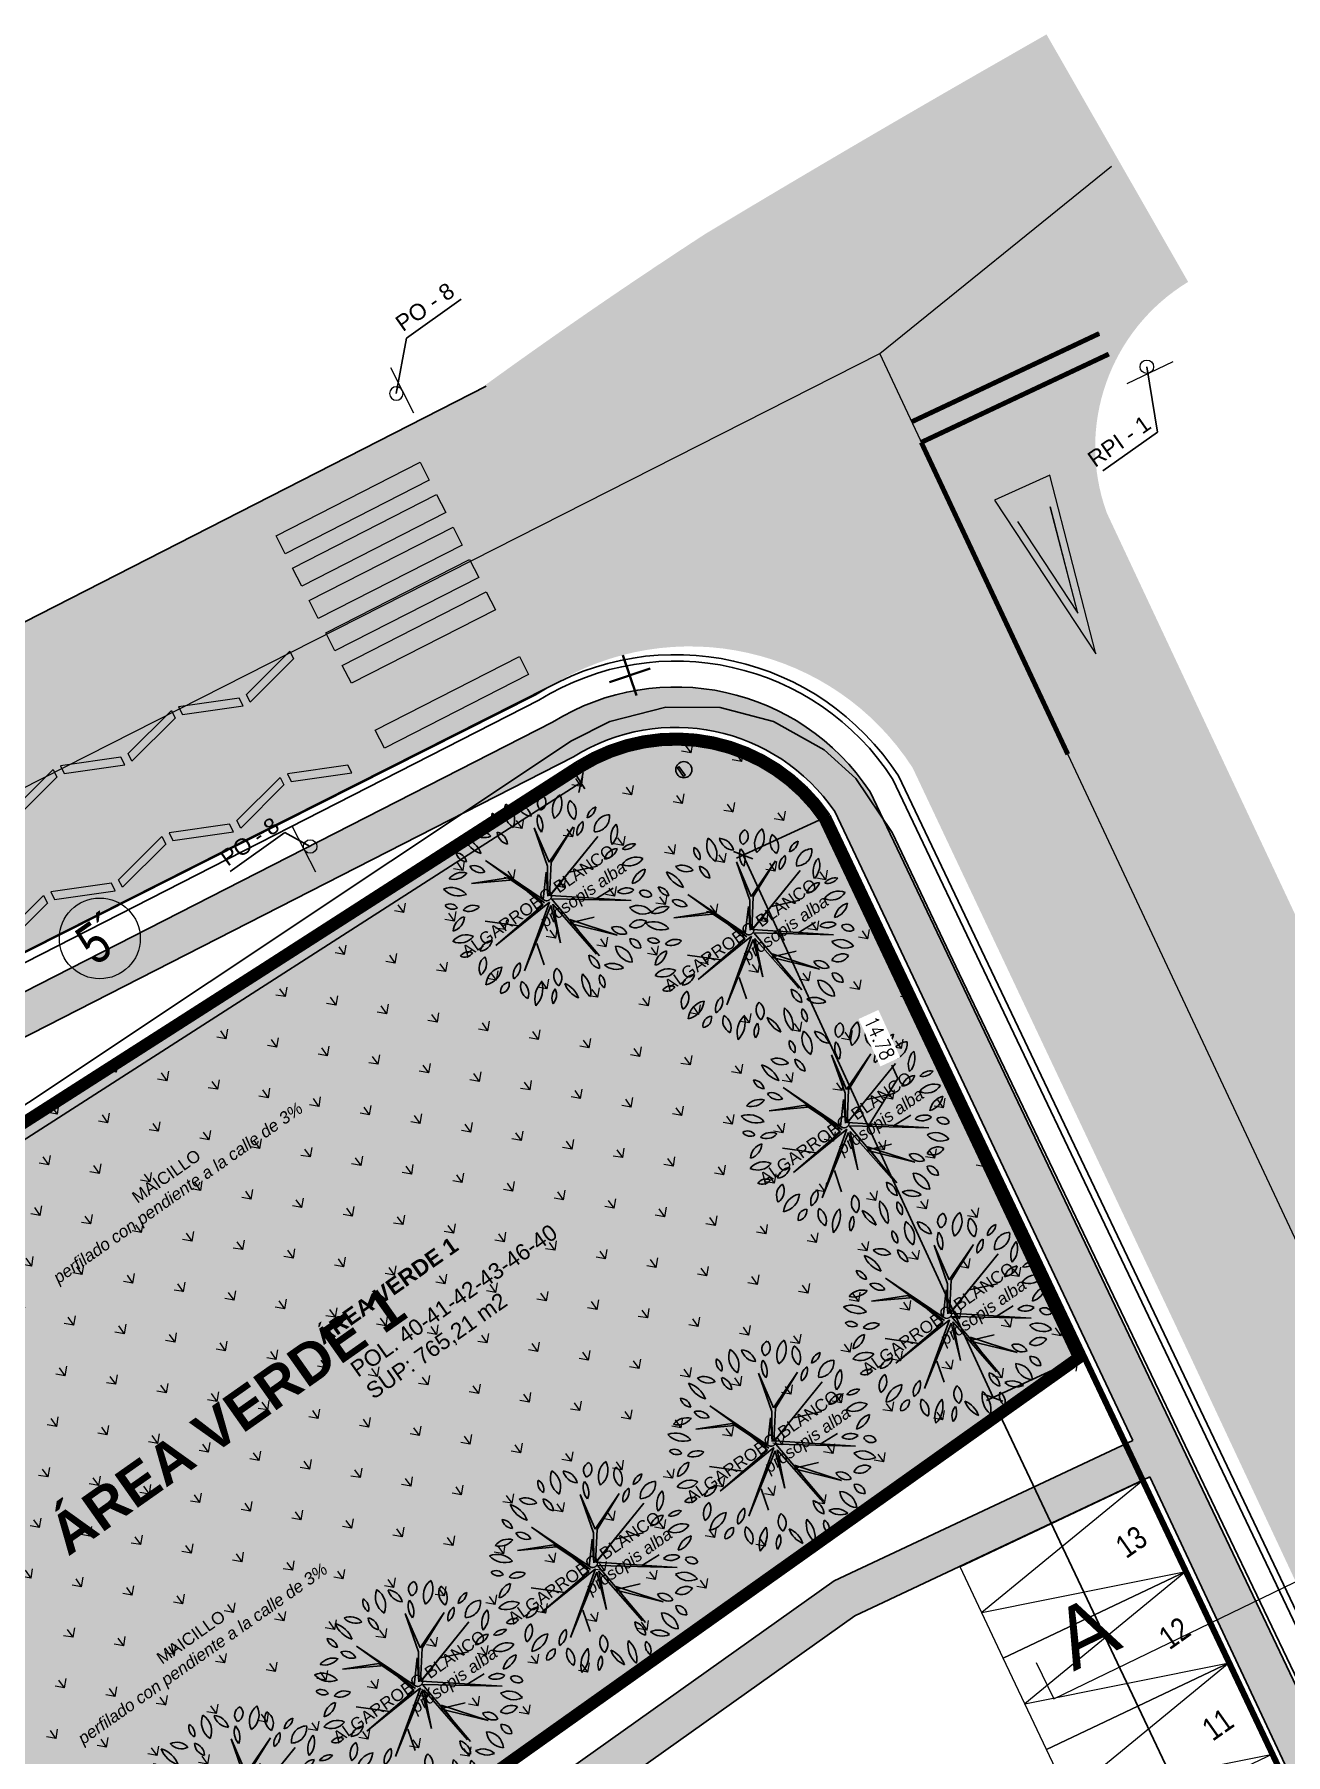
# Model space of a CAD drawing. Header units: metres. Extents: x 12 to 777, y -493 to 333.
# Drawn here: x 569.88 to 600.84, y -230.12 to -187.55 of the extents above; entities that cross this region are included whole.
import ezdxf
from ezdxf.enums import TextEntityAlignment as Align

# ---------------------------------------------------------------- set-up
doc = ezdxf.new("R2010")
doc.units = ezdxf.units.M
doc.header["$LTSCALE"] = 5
doc.header["$MEASUREMENT"] = 0
for name, pattern in [('DASHED2', [0.375, 0.25, -0.125]), ('HIDDEN', [0.375, 0.25, -0.125]), ('PHANTOM2', [1.25, 0.625, -0.125, 0.125, -0.125, 0.125, -0.125])]:
    doc.linetypes.add(name, pattern=pattern)
doc.layers.get('0').update_dxf_attribs({"color": 30})
for name, color, linetype, lineweight in [('A-ANNO-DIMS', 3, 'Continuous', 18), ('A-ANNO-TEXT', 3, 'Continuous', 18), ('A-ELEV-MBE1', 7, 'Continuous', 35), ('A-ELEV-OVHD', 3, 'HIDDEN', 18), ('G-ANNO-RDME', 3, 'Continuous', 18), ('G-ANNO-SYMB', 3, 'Continuous', 18), ('G-PLAN-OTLN', 7, 'Continuous', 35), ('U-ANNO-PATT', 8, 'Continuous', 18), ('U-ANNO-SYMB', 3, 'Continuous', 18), ('U-CURB', 4, 'Continuous', 25), ('U-PARK-MNR', 255, 'Continuous', 13), ('U-PROP-NEW', 1, 'PHANTOM2', 50)]:
    doc.layers.add(name, color=color, linetype=linetype, lineweight=lineweight)
for name, color, linetype in [('U-BLDG', 7, 'Continuous'), ('U-OTHR', 8, 'Continuous'), ('U-PROP', 1, 'Continuous'), ('U-SDWK', 4, 'Continuous'), ('U-STRT', 4, 'Continuous'), ('U-VEGE', 70, 'Continuous')]:
    doc.layers.add(name, color=color, linetype=linetype)
doc.styles.add('E-ARIAL', font='arial.ttf')
doc.styles.add('E-ROMANS', font='romans.shx', dxfattribs={"width": 0.8})
doc.styles.get("Standard").update_dxf_attribs({"font": 'arial.ttf'})
doc.dimstyles.new('E-0200_TICK_18', dxfattribs={"dimscale": 0.001, "dimtxt": 360, "dimasz": 360, "dimexe": 180, "dimexo": 120, "dimgap": 180, "dimtad": 0, "dimzin": 0, "dimdsep": 46, "dimtxsty": 'E-ROMANS', "dimblk": 'OBLIQUE', "dimcen": 180, "dimclrd": 256, "dimclre": 256, "dimclrt": 256, "dimadec": 0, "dimazin": 0, "dimtfac": 1, "dimtmove": 1, "dimatfit": 3, "dimldrblk": 'OPEN90', "dimfxl": 1, "dimtfill": 1, "dimtolj": 1, "dimtzin": 0, "dimarcsym": 0})
doc.dimstyles.new('E-0200_TICK_24', dxfattribs={"dimscale": 0.001, "dimtxt": 480, "dimasz": 480, "dimexe": 240, "dimexo": 120, "dimgap": 240, "dimtad": 0, "dimzin": 0, "dimdsep": 46, "dimtxsty": 'E-ROMANS', "dimblk": 'OBLIQUE', "dimcen": 240, "dimclrd": 256, "dimclre": 256, "dimclrt": 256, "dimadec": 0, "dimazin": 0, "dimtfac": 1, "dimtmove": 1, "dimatfit": 3, "dimldrblk": 'OPEN90', "dimfxl": 1, "dimtfill": 1, "dimtolj": 1, "dimtzin": 0, "dimlwd": -1, "dimarcsym": 0})
doc.dimstyles.get("Standard").update_dxf_attribs({"dimtxt": 0.18, "dimasz": 0.18, "dimexe": 0.18, "dimexo": 0.0625, "dimgap": 0.09, "dimtad": 0, "dimtih": 1, "dimtoh": 1, "dimdec": 4, "dimzin": 0, "dimdsep": 46, "dimtxsty": 'Standard', "dimcen": 0.09, "dimclrd": 210, "dimclre": 210, "dimclrt": 210, "dimadec": 0, "dimazin": 0, "dimtfac": 1, "dimtdec": 4, "dimtofl": 0, "dimtmove": 0, "dimatfit": 3, "dimfxl": 1, "dimtolj": 1, "dimtzin": 0, "dimarcsym": 0})
pattern_1 = [(35.412781, (201.82205, 533.24843), (-0.02729924, 0.175375895), [0, -0.15875])]
pattern_2 = [(72.9251, (560.57546, -239.98136), (-0.2967209, 0.3895357), [0, -0.38608, 0, -0.4318, 0, -0.41275]), (42.9251, (560.57546, -239.98136), (-0.0491944, 0.844683), [0, -0.20828, 0, -0.34798, 0, -0.13335]), (2.9251, (560.32087, -240.16245), (0.643726, 0.4596605), [0, -0.127, 0, -0.4572, 0, -0.5969]), (352.9251, (560.3209, -240.16245), (0.492984, 0.624246), [0, -0.0635, 0, -0.29972, 0, -0.3429])]

# ---------------------------------------------------------------- blocks, each defined once
blk = doc.blocks.new('arbolito')
at = {"linetype": 'ByBlock'}
for p, q in [((-436.249, -26.412), (-435.853, -26.871)), ((-435.889, -26.898), (-436.249, -26.412)), ((-435.926, -26.331), (-435.853, -27.236)), ((-435.826, -27.173), (-435.908, -26.367)), ((-435.908, -26.367), (-435.889, -26.898)), ((-436.632, -26.654), (-435.862, -27.279)), ((-435.853, -27.236), (-436.632, -26.654)), ((-435.391, -26.895), (-435.313, -26.633)), ((-435.853, -26.871), (-436.146, -26.753)), ((-435.63, -26.735), (-435.826, -27.173)), ((-435.808, -27.218), (-435.075, -26.711)), ((-435.075, -26.711), (-435.799, -27.173)), ((-435.799, -27.173), (-435.63, -26.735)), ((-436.294, -26.922), (-436.541, -26.907)), ((-436.756, -27.529), (-435.853, -27.279)), ((-435.862, -27.279), (-436.756, -27.529)), ((-436.2, -27.381), (-436.541, -27.236)), ((-435.853, -27.279), (-436.104, -27.599)), ((-436.043, -27.589), (-435.835, -27.288)), ((-435.986, -27.538), (-435.763, -27.288)), ((-435.835, -27.288), (-435.986, -27.538)), ((-434.969, -27.164), (-435.808, -27.218)), ((-435.763, -27.288), (-435.467, -28.084)), ((-435.754, -27.245), (-435.566, -27.752)), ((-435.467, -28.084), (-435.754, -27.245)), ((-435.726, -27.236), (-434.969, -27.164)), ((-435.612, -27.692), (-435.726, -27.236)), ((-435.337, -27.197), (-435.035, -27.484)), ((-436.104, -27.599), (-436.578, -27.798)), ((-436.578, -27.798), (-436.086, -27.617)), ((-436.182, -28.066), (-436.043, -27.589)), ((-436.086, -27.617), (-436.182, -28.066)), ((-435.165, -27.952), (-435.612, -27.692)), ((-435.566, -27.752), (-435.165, -27.952))]:
    blk.add_line(p, q, dxfattribs=at)
for centre, radius, start, end in [((-435.672, -26.087), 0.135, 125.4093, 202.7101), ((-435.875, -26.029), 0.135, 305.4093, 22.7101), ((-435.345, -26.2), 0.293, 133.8117, 194.3077), ((-435.832, -26.061), 0.293, 313.8117, 14.3077), ((-436.296, -26.179), 0.116, 146.8151, 244.0193), ((-436.444, -26.22), 0.116, 326.8151, 64.0193), ((-436.023, -26.144), 0.215, 149.4737, 231.7586), ((-436.341, -26.204), 0.215, 329.4737, 51.7586), ((-435.875, -25.996), 0.21, 192.306, 259.6849), ((-436.118, -26.248), 0.21, 12.306, 79.6849), ((-435.696, -26.299), 0.171, 145.5248, 220.8327), ((-435.967, -26.314), 0.171, 325.5248, 40.8327), ((-435.138, -26.142), 0.294, 163.4642, 212.7906), ((-435.668, -26.217), 0.294, 343.4642, 32.7906), ((-435.083, -26.347), 0.173, 104.1004, 168.465), ((-435.295, -26.145), 0.173, 284.1004, 348.465), ((-436.542, -26.387), 0.211, 183.3189, 263.1904), ((-436.777, -26.609), 0.211, 3.3189, 83.1904), ((-436.569, -26.476), 0.15, 25.4537, 116.6852), ((-436.501, -26.277), 0.15, 205.4537, 296.6852), ((-436.217, -26.387), 0.143, 168.8066, 257.6391), ((-436.389, -26.499), 0.143, 348.8066, 77.6391), ((-435.275, -26.462), 0.148, 103.8914, 198.9039), ((-435.45, -26.366), 0.148, 283.8914, 18.9039), ((-434.886, -26.582), 0.303, 100.3005, 160.4476), ((-435.226, -26.182), 0.303, 280.3005, 340.4476), ((-434.823, -26.55), 0.165, 122.5817, 207.18), ((-435.058, -26.486), 0.165, 302.5817, 27.18), ((-436.782, -26.589), 0.0949, 163.4933, 274.4697), ((-436.866, -26.656), 0.0949, 343.4933, 94.4697), ((-434.737, -26.754), 0.115, 59.9815, 155.6676), ((-434.784, -26.607), 0.115, 239.9815, 335.6676), ((-436.839, -27.021), 0.218, 69.7201, 135.6489), ((-436.919, -26.664), 0.218, 249.7201, 315.6489), ((-436.711, -26.902), 0.163, 22.5723, 98.3335), ((-436.584, -26.679), 0.163, 202.5723, 278.3335), ((-434.923, -26.877), 0.171, 86.0282, 161.3698), ((-435.073, -26.652), 0.171, 266.0282, 341.3698), ((-434.694, -27.059), 0.236, 64.7353, 140.5781), ((-434.776, -26.695), 0.236, 244.7353, 320.5781), ((-436.974, -27.183), 0.206, 30.9482, 110.5784), ((-436.87, -26.884), 0.206, 210.9482, 290.5784), ((-434.61, -27.148), 0.17, 90.2529, 173.5221), ((-434.779, -26.959), 0.17, 270.2529, 353.5221), ((-437.024, -27.341), 0.162, 44.2577, 108.5927), ((-436.96, -27.074), 0.162, 224.2577, 288.5927), ((-436.748, -27.413), 0.18, 60.5095, 129.292), ((-436.773, -27.117), 0.18, 240.5095, 309.292), ((-434.859, -27.365), 0.167, 58.8748, 131.2135), ((-434.883, -27.096), 0.167, 238.8748, 311.2135), ((-434.642, -27.363), 0.115, 28.1981, 112.1918), ((-434.584, -27.202), 0.115, 208.1981, 292.1918), ((-437.069, -27.289), 0.238, 280.8762, 345.4479), ((-436.794, -27.582), 0.238, 100.8762, 165.4479), ((-434.753, -27.613), 0.209, 29.1952, 106.7189), ((-434.63, -27.311), 0.209, 209.1952, 286.7189), ((-436.859, -27.751), 0.187, 54.9745, 151.3792), ((-436.916, -27.508), 0.187, 234.9745, 331.3792), ((-436.703, -27.623), 0.161, 267.1724, 337.2365), ((-436.563, -27.845), 0.161, 87.1724, 157.2365), ((-435.039, -27.828), 0.166, 28.8072, 103.9199), ((-434.934, -27.588), 0.166, 208.8072, 283.9199), ((-434.707, -27.793), 0.194, 71.3712, 141.7535), ((-434.797, -27.49), 0.194, 251.3712, 321.7535), ((-436.827, -27.932), 0.15, 71.8192, 140.0818), ((-436.896, -27.693), 0.15, 251.8192, 320.0818), ((-436.575, -28.018), 0.167, 113.4753, 203.456), ((-436.795, -27.931), 0.167, 293.4753, 23.456), ((-435.095, -28.124), 0.249, 6.5487, 76.8911), ((-434.791, -27.853), 0.249, 186.5487, 256.8911), ((-434.858, -27.921), 0.109, 359.2557, 87.6287), ((-434.745, -27.814), 0.109, 179.2557, 267.6287), ((-436.677, -27.983), 0.229, 271.6328, 352.0268), ((-436.444, -28.243), 0.229, 91.6328, 172.0268), ((-436.113, -28.141), 0.206, 122.8873, 186.7253), ((-436.429, -27.993), 0.206, 302.8873, 6.7253), ((-435.664, -28.174), 0.162, 148.7877, 221.5977), ((-435.923, -28.197), 0.162, 328.7877, 41.5977), ((-435.23, -27.991), 0.151, 173.65, 254.6514), ((-435.42, -28.12), 0.151, 353.65, 74.6514), ((-435.137, -28.289), 0.207, 38.6962, 106.2415), ((-435.033, -27.96), 0.207, 218.6962, 286.2415), ((-436.394, -28.297), 0.106, 76.5419, 193.4774), ((-436.472, -28.219), 0.106, 256.5419, 13.4774), ((-436.054, -28.27), 0.195, 159.117, 230.3606), ((-436.361, -28.35), 0.195, 339.117, 50.3606), ((-435.852, -28.415), 0.233, 122.117, 201.7275), ((-436.193, -28.304), 0.233, 302.117, 21.7275), ((-435.723, -28.466), 0.181, 5.3196, 80.419), ((-435.512, -28.27), 0.181, 185.3196, 260.419), ((-435.166, -28.264), 0.317, 165.2071, 218.3217), ((-435.722, -28.38), 0.317, 345.2071, 38.3217), ((-435.143, -28.26), 0.138, 156.7754, 231.288), ((-435.356, -28.314), 0.138, 336.7754, 51.288), ((-435.746, -28.448), 0.134, 129.7475, 206.0709), ((-435.952, -28.404), 0.134, 309.7475, 26.0709)]:
    blk.add_arc(centre, radius, start, end, dxfattribs=at)
blk = doc.blocks.new('basurero')
blk.add_lwpolyline([(-0.133, -0.052), (0.13, -0.052), (0.13, -0.1), (-0.133, -0.1)], close=True)
blk.add_circle((0, 0), 0.2)
blk = doc.blocks.new('_Oblique')
at = {"color": 0, "linetype": 'ByBlock', "lineweight": -2}
blk.add_line((-0.5, -0.5), (0.5, 0.5), dxfattribs=at)
blk = doc.blocks.new('*D393')
at = {"layer": 'A-ANNO-DIMS', "ltscale": 5, "transparency": 16777216}
for p, q in [((565.41, -241.852), (595.714, -220.299)), ((580.562, -231.076), (580.542, -232.159)), ((580.542, -232.159), (580.934, -231.881))]:
    blk.add_line(p, q, dxfattribs=at)
at = {"layer": 'A-ANNO-DIMS', "lineweight": -2, "ltscale": 5, "transparency": 16777216}
for p, q in [((595.649, -220.208), (595.575, -220.104)), ((564.756, -240.932), (565.55, -242.048))]:
    blk.add_line(p, q, dxfattribs=at)
at = {"layer": 'A-ANNO-DIMS', "ltscale": 5, "transparency": 16777216, "xscale": 0.48, "yscale": 0.48, "zscale": 0.48}
for p, rotation in [((595.714, -220.299), 35.42176943664437), ((565.41, -241.852), 215.4217694366444)]:
    blk.add_blockref('_Oblique', p, dxfattribs=dict(at, rotation=rotation))
at = {"layer": 'A-ANNO-DIMS', "ltscale": 5, "transparency": 16777216, "insert": (581.748, -231.302), "char_height": 0.48, "attachment_point": 5, "rotation": 35.4218, "style": 'E-ROMANS', "bg_fill": 3, "box_fill_scale": 1.25, "bg_fill_color": 256, "bg_fill_true_color": 13158600, "bg_fill_transparency": 0}
blk.add_mtext('\\A1;37.19', dxfattribs=at)
blk = doc.blocks.new('_Open90')
at = {"color": 0, "linetype": 'ByBlock', "lineweight": -2}
for p, q in [((0, 0), (-1, 0)), ((-0.5, 0.5), (0, 0)), ((0, 0), (-0.5, -0.5))]:
    blk.add_line(p, q, dxfattribs=at)
blk = doc.blocks.new('*D397')
at = {"layer": 'A-ANNO-DIMS', "lineweight": -2, "transparency": 16777216}
for p, q in [((589.408, -206.946), (587.257, -207.937)), ((587.421, -207.861), (593.603, -221.284)), ((591.246, -213.384), (591.096, -213.057)), ((590.512, -214.573), (591.246, -213.384)), ((595.591, -220.369), (593.44, -221.36))]:
    blk.add_line(p, q, dxfattribs=at)
at = {"layer": 'A-ANNO-DIMS', "lineweight": -2, "transparency": 16777216, "xscale": 0.36, "yscale": 0.36, "zscale": 0.36}
for p, rotation in [((587.421, -207.861), 114.7313860613189), ((593.603, -221.284), 294.7313860613189)]:
    blk.add_blockref('_Oblique', p, dxfattribs=dict(at, rotation=rotation))
at = {"layer": 'A-ANNO-DIMS', "transparency": 16777216, "insert": (590.788, -212.389), "char_height": 0.36, "attachment_point": 5, "rotation": 294.7314, "style": 'E-ROMANS', "bg_fill": 3, "box_fill_scale": 1.25, "bg_fill_color": 256, "bg_fill_true_color": 13158600, "bg_fill_transparency": 0}
blk.add_mtext('\\A1;14.78', dxfattribs=at)
blk = doc.blocks.new('*D400')
at = {"layer": 'A-ANNO-DIMS', "lineweight": -2, "transparency": 16777216}
for p, q in [((583.289, -205.88), (583.504, -206.215)), ((583.406, -206.064), (569.146, -215.216)), ((553.624, -225.177), (567.885, -216.025)), ((553.506, -224.994), (553.721, -225.329))]:
    blk.add_line(p, q, dxfattribs=at)
at = {"layer": 'A-ANNO-DIMS', "lineweight": -2, "transparency": 16777216, "xscale": 0.36, "yscale": 0.36, "zscale": 0.36}
for p, rotation in [((583.406, -206.064), 32.69125695678683), ((553.624, -225.177), 212.6912569567868)]:
    blk.add_blockref('_Oblique', p, dxfattribs=dict(at, rotation=rotation))
at = {"layer": 'A-ANNO-DIMS', "transparency": 16777216, "insert": (568.515, -215.62), "char_height": 0.36, "attachment_point": 5, "rotation": 32.6913, "style": 'E-ROMANS', "bg_fill": 3, "box_fill_scale": 1.25, "bg_fill_color": 256, "bg_fill_true_color": 13158600, "bg_fill_transparency": 0}
blk.add_mtext('\\A1;35.39', dxfattribs=at)
blk = doc.blocks.new('POSTE')
at = {"layer": 'G-ANNO-SYMB', "color": 6}
blk.add_line((-0.758, 0.201), (0.758, 0.201), dxfattribs=at)
blk.add_circle((0, 0), 0.201, dxfattribs=at)
blk = doc.blocks.new('A$C2D685A48')
at = {"layer": 'G-ANNO-SYMB'}
for points in [[(14.386, 14.111), (13.489, 12.893), (13.368, 13.065), (14.265, 14.284)], [(11.877, 12.342), (13.326, 12.777), (13.204, 12.95), (11.755, 12.514)], [(11.713, 12.226), (10.816, 11.008), (10.695, 11.18), (11.592, 12.399)], [(16.113, 11.715), (14.664, 11.279), (14.786, 11.107), (16.235, 11.543)], [(13.604, 9.945), (14.501, 11.164), (14.622, 10.992), (13.725, 9.773)], [(9.204, 10.457), (10.653, 10.893), (10.531, 11.065), (9.082, 10.629)], [(9.04, 10.341), (8.143, 9.123), (8.022, 9.295), (8.919, 10.514)], [(13.44, 9.83), (11.991, 9.394), (12.113, 9.222), (13.562, 9.658)], [(6.531, 8.572), (7.98, 9.008), (7.858, 9.18), (6.409, 8.744)], [(10.931, 8.06), (11.828, 9.279), (11.949, 9.107), (11.052, 7.888)], [(6.367, 8.456), (5.47, 7.238), (5.349, 7.41), (6.246, 8.629)], [(10.767, 7.945), (9.318, 7.509), (9.44, 7.337), (10.889, 7.773)], [(3.858, 6.687), (5.307, 7.123), (5.185, 7.295), (3.736, 6.859)], [(8.258, 6.175), (9.155, 7.394), (9.276, 7.222), (8.379, 6.003)], [(3.695, 6.571), (2.798, 5.353), (2.676, 5.525), (3.573, 6.744)], [(8.094, 6.06), (6.645, 5.624), (6.767, 5.452), (8.216, 5.888)], [(1.185, 4.802), (2.634, 5.238), (2.513, 5.41), (1.064, 4.974)], [(5.585, 4.291), (6.482, 5.509), (6.603, 5.337), (5.706, 4.118)], [(1.022, 4.686), (0.125, 3.468), (0.003, 3.64), (0.9, 4.859)], [(5.422, 4.175), (3.973, 3.739), (4.094, 3.567), (5.543, 4.003)], [(-1.488, 2.917), (-0.039, 3.353), (-0.16, 3.525), (-1.609, 3.089)], [(2.912, 2.406), (3.809, 3.624), (3.931, 3.452), (3.034, 2.233)], [(-1.257, 2.114), (-1.421, 1.998), (-1.997, 2.816), (-1.834, 2.931)], [(2.749, 2.29), (1.3, 1.854), (1.421, 1.682), (2.87, 2.118)], [(0.239, 0.521), (1.136, 1.739), (1.258, 1.567), (0.361, 0.348)], [(-0.44, 1.007), (-0.603, 0.892), (-0.027, 0.075), (0.136, 0.19)]]:
    blk.add_hatch(color=256, dxfattribs=at).paths.add_polyline_path(points)
for points in [[(14.386, 14.111), (13.489, 12.893), (13.368, 13.065), (14.265, 14.284)], [(11.877, 12.342), (13.326, 12.777), (13.204, 12.95), (11.755, 12.514)], [(11.713, 12.226), (10.816, 11.008), (10.695, 11.18), (11.592, 12.399)], [(16.113, 11.715), (14.664, 11.279), (14.786, 11.107), (16.235, 11.543)], [(13.604, 9.945), (14.501, 11.164), (14.622, 10.992), (13.725, 9.773)], [(9.204, 10.457), (10.653, 10.893), (10.531, 11.065), (9.082, 10.629)], [(9.04, 10.341), (8.143, 9.123), (8.022, 9.295), (8.919, 10.514)], [(13.44, 9.83), (11.991, 9.394), (12.113, 9.222), (13.562, 9.658)], [(6.531, 8.572), (7.98, 9.008), (7.858, 9.18), (6.409, 8.744)], [(10.931, 8.06), (11.828, 9.279), (11.949, 9.107), (11.052, 7.888)], [(6.367, 8.456), (5.47, 7.238), (5.349, 7.41), (6.246, 8.629)], [(10.767, 7.945), (9.318, 7.509), (9.44, 7.337), (10.889, 7.773)], [(3.858, 6.687), (5.307, 7.123), (5.185, 7.295), (3.736, 6.859)], [(8.258, 6.175), (9.155, 7.394), (9.276, 7.222), (8.379, 6.003)], [(3.695, 6.571), (2.798, 5.353), (2.676, 5.525), (3.573, 6.744)], [(8.094, 6.06), (6.645, 5.624), (6.767, 5.452), (8.216, 5.888)], [(1.185, 4.802), (2.634, 5.238), (2.513, 5.41), (1.064, 4.974)], [(5.585, 4.291), (6.482, 5.509), (6.603, 5.337), (5.706, 4.118)], [(1.022, 4.686), (0.125, 3.468), (0.003, 3.64), (0.9, 4.859)], [(5.422, 4.175), (3.973, 3.739), (4.094, 3.567), (5.543, 4.003)], [(-1.488, 2.917), (-0.039, 3.353), (-0.16, 3.525), (-1.609, 3.089)], [(2.912, 2.406), (3.809, 3.624), (3.931, 3.452), (3.034, 2.233)], [(-1.257, 2.114), (-1.421, 1.998), (-1.997, 2.816), (-1.834, 2.931)], [(2.749, 2.29), (1.3, 1.854), (1.421, 1.682), (2.87, 2.118)], [(0.239, 0.521), (1.136, 1.739), (1.258, 1.567), (0.361, 0.348)], [(-0.44, 1.007), (-0.603, 0.892), (-0.027, 0.075), (0.136, 0.19)]]:
    blk.add_lwpolyline(points, close=True, dxfattribs=at)
blk = doc.blocks.new('ESTACIONAMIENTO')
blk.add_lwpolyline([(-2.5, -5), (0, -5), (0, 0), (-2.5, 0)], close=True)
blk.add_lwpolyline([(-2.5, -5), (-1.25, 0), (0, -5)])

msp = doc.modelspace()

# ---------------------------------------------------------------- hatches: boundary and pattern name
at = {"layer": 'G-ANNO-RDME'}
h = msp.add_hatch(dxfattribs=at)
h.set_pattern_fill('CROSS', color=8, scale=0.03, style=0)
h.set_pattern_definition([(35.41278, (-2e-13, 0), (0.044869524, 0.265644924), [0.09525, -0.28575]), (125.41278, (0.06641, -0.01122), (-0.265644924, 0.044869524), [0.09525, -0.28575])])
edge = h.paths.add_edge_path()
edge.add_line((565.468, -241.807), (595.728, -220.292))
edge.add_line((595.728, -220.292), (589.435, -206.952))
edge.add_arc((585.747, -209.456), 4.458, 34.184, 122.1104)
edge.add_line((583.378, -205.68), (553.413, -224.852))
edge.add_line((553.413, -224.852), (558.245, -231.648))
edge.add_line((558.245, -231.648), (565.468, -241.807))
at = {"layer": 'G-ANNO-SYMB'}
for points in [[(579.651, -198.581), (579.424, -198.136), (575.862, -199.956), (576.089, -200.401)], [(580.061, -199.383), (579.833, -198.937), (576.271, -200.757), (576.499, -201.202)], [(580.47, -200.184), (580.243, -199.739), (576.681, -201.559), (576.908, -202.004)], [(577.09, -202.36), (580.652, -200.54), (580.88, -200.986), (577.318, -202.805)], [(577.5, -203.162), (581.062, -201.342), (581.289, -201.787), (577.727, -203.607)], [(577.905, -203.956), (581.467, -202.136), (581.695, -202.581), (578.133, -204.401)], [(578.318, -204.765), (581.881, -202.945), (582.108, -203.39), (578.546, -205.21)]]:
    msp.add_hatch(color=256, dxfattribs=at).paths.add_polyline_path(points)
at = {"layer": 'G-ANNO-SYMB', "extrusion": (-0.004128, 0.008403, 0.999956)}
h = msp.add_hatch(color=256, dxfattribs=at)
h.paths.add_polyline_path([(593.629, -199.043), (596.139, -202.847), (594.996, -198.425)])
h.paths.add_polyline_path([(594.197, -199.577), (595.012, -199.208), (595.695, -201.846)], flags=16)
at = {"layer": 'G-ANNO-SYMB', "extrusion": (-7.32547e-05, -0.000204729, 1)}
h = msp.add_hatch(color=256, dxfattribs=at)
h.paths.add_polyline_path([(593.634, -199.071), (596.144, -202.875), (595.001, -198.453)])
h.paths.add_polyline_path([(594.202, -199.604), (595.017, -199.236), (595.7, -201.874)], flags=16)
at = {"layer": 'G-ANNO-SYMB', "linetype": 'Continuous'}
msp.add_hatch(color=256, dxfattribs=at).paths.add_polyline_path([(598.328, -208.804), (598.513, -208.715), (598.975, -209.83), (599.404, -210.815), (599.95, -212.071), (600.29, -211.912), (598.636, -208.659), (598.819, -208.575), (597.584, -206.559)])
at = {"layer": 'U-ANNO-PATT'}
h = msp.add_hatch(dxfattribs=at)
h.set_pattern_fill('AR-SAND', color=256, scale=0.01, angle=360, style=0)
h.set_pattern_definition(pattern_2)
h.paths.add_polyline_path([(594.923, -187.547, -0.000002), (593.848, -188.162, 0.005564), (586.488, -192.48, 0.01306), (580.841, -196.369), (578.965, -197.327), (582.635, -203.684), (582.636, -203.684, -0.409876), (591.615, -205.704), (597.976, -202.722), (596.412, -199.385, -0.357171), (598.426, -193.672)])
h = msp.add_hatch(dxfattribs=at)
h.set_pattern_fill('AR-SAND', color=256, scale=0.01, style=0)
h.set_pattern_definition([(72.91278, (-361.98575, 509.12287), (-0.29663709, 0.38959949), [0, -0.38608, 0, -0.4318, 0, -0.41275]), (42.91278, (-361.98575, 509.1229), (-0.0490128, 0.84469353), [0, -0.20828, 0, -0.34798, 0, -0.13335]), (2.91278, (-362.24037, 508.94183), (0.64382484, 0.45952211), [0, -0.127, 0, -0.4572, 0, -0.5969]), (352.91278, (-362.2404, 508.9418), (0.4931181, 0.6241398), [0, -0.0635, 0, -0.29972, 0, -0.3429])])
h.paths.add_polyline_path([(578.965, -197.327), (562.041, -205.973), (566.286, -211.944), (582.635, -203.684)])
h = msp.add_hatch(dxfattribs=at)
h.set_pattern_fill('AR-SAND', color=256, scale=0.01, angle=360, style=0)
h.set_pattern_definition(pattern_2)
h.paths.add_polyline_path([(604.62, -216.893), (597.976, -202.722), (591.614, -205.704), (598.416, -220.129), (601.16, -225.995), (606.959, -221.871)])
h = msp.add_hatch(dxfattribs=at)
h.set_pattern_fill('DOTS', color=256, scale=0.1, style=0)
h.set_pattern_definition(pattern_1)
h.paths.add_polyline_path([(590.556, -206.29, 0.407068), (582.7, -204.571), (583.154, -205.459), (583.213, -205.429, -0.404039), (589.683, -206.782), (597.055, -222.344), (597.987, -221.9)])
h = msp.add_hatch(dxfattribs=at)
h.set_pattern_fill('DOTS', color=256, scale=0.1, style=0)
h.set_pattern_definition(pattern_1)
h.paths.add_polyline_path([(556.354, -218.03), (556.807, -218.917), (583.154, -205.459), (582.7, -204.571)])
h = msp.add_hatch(dxfattribs=at)
h.set_pattern_fill('GRASS', color=256, scale=0.05, style=0)
h.set_pattern_definition([(125.41278, (140.4876, -342.5741), (-1.2522613, 0.2115168), [0.238125, -1.557925]), (80.41278, (140.4876, -342.5741), (-1.2522622, 0.211517), [0.238125, -1.031875]), (170.41278, (140.4876, -342.5741), (-0.211517, -1.2522622), [0.238125, -1.031875])])
edge = h.paths.add_edge_path()
edge.add_line((565.468, -241.807), (595.728, -220.292))
edge.add_line((595.728, -220.292), (589.435, -206.952))
edge.add_arc((585.747, -209.456), 4.458, 34.184, 122.1104)
edge.add_line((583.378, -205.68), (553.413, -224.852))
edge.add_line((553.413, -224.852), (558.245, -231.648))
edge.add_line((558.245, -231.648), (565.468, -241.807))
h = msp.add_hatch(dxfattribs=at)
h.set_pattern_fill('DOTS', color=256, scale=0.1, style=0)
h.set_pattern_definition(pattern_1)
h.paths.add_polyline_path([(597.987, -221.9), (597.055, -222.344), (597.48, -223.249), (615.241, -261.016), (616.355, -260.486)])
h = msp.add_hatch(dxfattribs=at)
h.set_pattern_fill('DOTS', color=256, scale=0.1, style=0)
h.set_pattern_definition(pattern_1)
h.paths.add_polyline_path([(589.671, -225.816), (566.045, -242.619), (566.625, -243.434), (590.178, -226.683), (597.48, -223.249), (597.055, -222.344)])

# ---------------------------------------------------------------- linework, layer by layer
at = {"layer": 'A-ELEV-MBE1', "color": 6}
for p, q in [((584.78, -203.911), (584.445, -202.908)), ((584.111, -203.577), (585.114, -203.241))]:
    msp.add_line(p, q, dxfattribs=at)
at = {"layer": 'A-ELEV-OVHD', "color": 4, "ltscale": 100}
msp.add_line((590.796, -195.443), (596.532, -190.808, -81.5), dxfattribs=at)
msp.add_lwpolyline([(518.052, -335.605, -0.013411), (518.052, -335.605), (518.052, -335.605, 0.02683), (518.052, -335.605), (464.096, -373.968), (453.047, -379.991), (428.958, -321.101), (421.681, -303.189), (528.319, -227.369, -0.016714), (529.629, -226.502), (590.796, -195.443)], format="xyb", dxfattribs=at)
at = {"layer": 'G-ANNO-RDME', "linetype": 'DASHED2', "const_width": 0.075}
msp.add_lwpolyline([(565.468, -241.807), (595.728, -220.292), (595.728, -220.292), (595.728, -220.292), (589.435, -206.952, 0.403653), (583.378, -205.68), (553.413, -224.852), (553.413, -224.852), (553.413, -224.852), (558.245, -231.648)], format="xyb", close=True, dxfattribs=at)
at = {"layer": 'G-ANNO-SYMB', "linetype": 'HIDDEN', "ltscale": 0.3, "extrusion": (-0.004128, 0.008403, 0.999956)}
for p, q in [((591.585, -197.136, 0), (596.226, -194.95, 0.001)), ((596.226, -194.95, 0.001), (591.585, -197.136, 0)), ((591.824, -197.643, 4.224), (596.465, -195.457, 4.225))]:
    msp.add_line(p, q, dxfattribs=at)
at = {"layer": 'G-ANNO-SYMB', "linetype": 'Continuous', "ltscale": 2.5, "extrusion": (-0.004128, 0.008403, 0.999956)}
for p, q in [((591.841, -197.679, 0.006), (595.449, -205.362, 0.085)), ((595.449, -205.362, 0.085), (591.841, -197.679, 0.006))]:
    msp.add_line(p, q, dxfattribs=at)
at = {"layer": 'G-ANNO-SYMB', "linetype": 'HIDDEN', "ltscale": 0.3, "const_width": 0.12}
for points, elevation in [([(591.585, -197.136), (596.226, -194.95)], 0), ([(596.464, -195.458), (591.824, -197.643)], 4.225)]:
    msp.add_lwpolyline(points, dxfattribs=dict(at, elevation=elevation))
at = {"layer": 'G-ANNO-SYMB', "const_width": 0.12, "elevation": 4.225}
msp.add_lwpolyline([(591.824, -197.643), (595.449, -205.362)], dxfattribs=at)
at = {"layer": 'G-ANNO-SYMB'}
for points in [[(575.862, -199.956), (579.424, -198.136), (579.651, -198.581), (576.089, -200.401)], [(576.271, -200.757), (579.833, -198.937), (580.061, -199.383), (576.499, -201.202)], [(576.681, -201.559), (580.243, -199.739), (580.47, -200.184), (576.908, -202.004)], [(577.09, -202.36), (580.652, -200.54), (580.88, -200.986), (577.318, -202.805)], [(577.5, -203.162), (581.062, -201.342), (581.289, -201.787), (577.727, -203.607)], [(578.318, -204.765), (581.881, -202.945), (582.108, -203.39), (578.546, -205.21)]]:
    msp.add_lwpolyline(points, close=True, dxfattribs=at)
at = {"layer": 'G-ANNO-SYMB', "extrusion": (-0.004128, 0.008403, 0.999956), "elevation": -4.098}
msp.add_lwpolyline([(593.629, -199.043), (596.139, -202.847), (594.996, -198.425)], close=True, dxfattribs=at)
msp.add_lwpolyline([(594.197, -199.577), (595.695, -201.846), (595.012, -199.208)], dxfattribs=at)
at = {"layer": 'G-ANNO-SYMB', "extrusion": (-7.32547e-05, -0.000204729, 1), "elevation": -0.003}
msp.add_lwpolyline([(594.202, -199.604), (595.7, -201.874), (595.017, -199.236)], dxfattribs=at)
at = {"layer": 'G-PLAN-OTLN', "ltscale": 8, "const_width": 0.15, "flags": 128}
msp.add_lwpolyline([(615.519, -261.793), (589.517, -206.895, 0.403546), (583.325, -205.596), (551.785, -225.891), (551.785, -225.891), (551.785, -225.891), (551.785, -225.891), (549.786, -222.758)], format="xyb", dxfattribs=at)
at = {"layer": 'U-ANNO-PATT'}
msp.add_circle((571.502, -209.92), 1, dxfattribs=at)
at = {"layer": 'U-ANNO-SYMB', "ltscale": 5}
msp.add_lwpolyline([(594.665, -227.841), (595.101, -228.741), (610.354, -221.358), (609.918, -220.458)], dxfattribs=at)
at = {"layer": 'U-BLDG', "ltscale": 0.4, "flags": 128}
msp.add_lwpolyline([(613.434, -263.225), (613.264, -262.871), (593.759, -221.692)], dxfattribs=at)
at = {"layer": 'U-CURB'}
msp.add_line((628.214, -283.91), (591.122, -205.986), dxfattribs=at)
msp.add_lwpolyline([(527.825, -232.212), (528.271, -231.894, -0.010614), (529.671, -230.943), (582.365, -204.026)], format="xyb", dxfattribs=at)
msp.add_arc((585.748, -209.455), 6.397, 32.8412, 121.9097, dxfattribs=at)
at = {"layer": 'U-PROP', "ltscale": 8, "flags": 128}
msp.add_lwpolyline([(543.92, -213.566), (551.805, -225.923), (551.805, -225.923), (551.805, -225.923), (583.175, -205.031), (584.117, -204.549), (585.507, -204.2), (586.848, -204.209), (588.17, -204.552), (589.424, -205.251), (590.209, -205.963), (591.107, -207.301), (592.762, -210.785), (633.763, -296.456), (605.394, -309.9), (597.739, -297.906), (503.477, -352.638)], dxfattribs=at)
at = {"layer": 'U-PROP-NEW', "ltscale": 1.2, "const_width": 0.3}
msp.add_lwpolyline([(565.468, -241.807), (595.728, -220.292), (595.728, -220.292), (595.728, -220.292), (589.435, -206.952, 0.403653), (583.378, -205.68), (553.413, -224.852), (553.413, -224.852), (553.413, -224.852), (558.245, -231.648)], format="xyb", close=True, dxfattribs=at)
at = {"layer": 'U-SDWK', "color": 3}
for p, q in [((627.602, -284.112), (590.556, -206.29)), ((597.055, -222.344), (589.683, -206.782)), ((615.241, -261.016), (597.48, -223.249))]:
    msp.add_line(p, q, dxfattribs=at)
msp.add_lwpolyline([(527.804, -233.012), (529.048, -232.127, -0.015001), (530.007, -231.488), (582.698, -204.572)], format="xyb", dxfattribs=at)
msp.add_lwpolyline([(539.54, -227.738), (583.218, -205.426)], dxfattribs=at)
for centre, radius, start, end in [((585.748, -209.455), 5.757, 33.3608, 121.9097), ((585.747, -209.455), 4.758, 34.1839, 122.1104)]:
    msp.add_arc(centre, radius, start, end, dxfattribs=at)
at = {"layer": 'U-STRT'}
for p, q in [((628.367, -283.859), (591.257, -205.899)), ((589.671, -225.816), (597.055, -222.344)), ((590.178, -226.683), (597.48, -223.249))]:
    msp.add_line(p, q, dxfattribs=at)
for points in [[(520.194, -338.619, 0.000004), (520.194, -338.619), (517.477, -338.16), (517.477, -338.16), (452.854, -384.109), (418.707, -301.039), (418.707, -301.039), (526.494, -224.371, -0.018038), (528.121, -223.3), (581.063, -196.256)], [(425.41, -307.286), (425.231, -306.843, -0.347085), (425.927, -304.465), (530.148, -230.364, -0.015055), (531.15, -229.696), (582.636, -203.684)], [(425.41, -307.286), (425.231, -306.843, -0.347085), (425.927, -304.465), (530.148, -230.364, -0.015055), (531.15, -229.696), (582.282, -203.889)]]:
    msp.add_lwpolyline(points, format="xyb", dxfattribs=at)
for points in [[(566.045, -242.619), (589.671, -225.816)], [(566.625, -243.434), (590.178, -226.683)]]:
    msp.add_lwpolyline(points, dxfattribs=at)
msp.add_arc((585.748, -209.455), 6.557, 32.8412, 121.9097, dxfattribs=at)

# ---------------------------------------------------------------- block references
at = {"layer": 'U-OTHR'}
for p, xscale, yscale, zscale, rotation in [((597.405, -195.772), 0.8310599999182494, 0.8310599999182494, 0.8310599999182494, 205.7023389386194), ((578.837, -196.435), -0.8310599999182477, 0.8310600002296511, 0.8310599999999999, 297.0591402719749)]:
    msp.add_blockref('POSTE', p, dxfattribs=dict(at, xscale=xscale, yscale=yscale, zscale=zscale, rotation=rotation))
at = {"layer": 'U-OTHR', "rotation": 305.4127811875207}
msp.add_blockref('basurero', (585.95, -205.745), dxfattribs=at)
at = {"layer": 'U-VEGE', "xscale": 2.028056027166204, "yscale": 2.028056027166204, "zscale": 2.028056027166204, "rotation": 215.4130482401573}
for p in [(-105.718, -766.167), (-100.714, -767.01), (-98.357, -771.787), (-95.82, -776.502), (-100.168, -779.666), (-104.58, -782.668), (-108.909, -785.611), (-113.212, -788.717)]:
    msp.add_blockref('arbolito', p, dxfattribs=at)

# ---------------------------------------------------------------- texts
at = {"layer": 'A-ANNO-TEXT', "style": 'E-ARIAL', "width": 0.8}
for s, height, rotation, p in [('5´', 1, 35.1616, (571.502, -209.92)), ('13', 0.5633, 35.1739, (597.017, -224.853)), ('12', 0.5633, 35.1739, (598.087, -227.112)), ('11', 0.5633, 35.1739, (599.157, -229.372))]:
    msp.add_text(s, height=height, rotation=rotation, dxfattribs=at).set_placement(p, align=Align.MIDDLE_CENTER)
at = {"layer": 'A-ANNO-TEXT', "style": 'E-ARIAL'}
for s, insert, char_height, attachment_point, rotation in [('{\\fArial|b1|i0|c0|p34;ÁREA VERDE 1}', (570.142, -224.408), 1, 1, 35.1616), ('A', (595.589, -228.07), 1.5, 7, 26.175)]:
    msp.add_mtext(s, dxfattribs=dict(at, insert=insert, char_height=char_height, attachment_point=attachment_point, rotation=rotation))
at = {"layer": 'G-ANNO-RDME', "rotation": 35.1616, "style": 'E-ARIAL'}
for s, insert, char_height, attachment_point in [('ALGARROBO BLANCO\\P{\\fArial|b0|i1|c0|p34;prosopis alba}', (584.097, -207.576), 0.3, 3), ('ALGARROBO BLANCO\\P{\\fArial|b0|i1|c0|p34;prosopis alba}', (589.101, -208.419), 0.3, 3), ('ALGARROBO BLANCO\\P{\\fArial|b0|i1|c0|p34;prosopis alba}', (591.459, -213.195), 0.3, 3), ('MAICILLO\\P{\\fArial|b0|i1|c0|p34;perfilado con pendiente a la calle de 3%}', (573.06, -215.681), 0.3, 2), ('POL. 40-41-42-43-46-40\\PSUP: 765,21 m2', (577.657, -220.47), 0.4, 1), ('{\\fArial|b1|i0|c0|p34;ÁREA VERDE 1}', (576.803, -219.664), 0.4, 1), ('ALGARROBO BLANCO\\P{\\fArial|b0|i1|c0|p34;prosopis alba}', (593.996, -217.91), 0.3, 3), ('ALGARROBO BLANCO\\P{\\fArial|b0|i1|c0|p34;prosopis alba}', (589.648, -221.075), 0.3, 3), ('ALGARROBO BLANCO\\P{\\fArial|b0|i1|c0|p34;prosopis alba}', (585.236, -224.077), 0.3, 3), ('MAICILLO\\P{\\fArial|b0|i1|c0|p34;perfilado con pendiente a la calle de 3%}', (573.67, -227.088), 0.3, 2), ('ALGARROBO BLANCO\\P{\\fArial|b0|i1|c0|p34;prosopis alba}', (580.907, -227.02), 0.3, 3)]:
    msp.add_mtext(s, dxfattribs=dict(at, insert=insert, char_height=char_height, attachment_point=attachment_point))
at = {"layer": 'G-ANNO-SYMB', "char_height": 0.4, "attachment_point": 3, "rotation": 35.1616, "style": 'E-ARIAL'}
for s, insert in [('PO - 8', (580.089, -193.661)), ('RPI - 1', (597.314, -196.95))]:
    msp.add_mtext(s, dxfattribs=dict(at, insert=insert))

# ---------------------------------------------------------------- leaders
at = {"layer": 'G-ANNO-SYMB'}
for points in [[(578.837, -196.435), (579.09, -195.062), (580.441, -194.101)], [(597.405, -195.772), (597.667, -197.39), (596.316, -198.351)]]:
    msp.add_leader(points, dimstyle='Standard', dxfattribs=at)

# ---------------------------------------------------------------- next in the draw order: dimensions: what is measured, and where the dimension line sits
at = {"layer": 'A-ANNO-DIMS', "ltscale": 5}
dim = msp.add_linear_dim(base=(595.714, -220.299), p1=(564.686, -240.834), p2=(595.718, -220.306), angle=35.4218, dimstyle='E-0200_TICK_24', dxfattribs=at)
dim.commit()
dim.dimension.update_dxf_attribs({"geometry": '*D393', "text_midpoint": (581.129, -231.741), "dimtype": 160})

# ---------------------------------------------------------------- next in the draw order: block references
at = {"layer": 'U-PARK-MNR', "ltscale": 5, "xscale": -1, "rotation": 115.3448677643709}
for p in [(593.854, -227.732), (594.924, -229.992), (595.995, -232.251)]:
    msp.add_blockref('ESTACIONAMIENTO', p, dxfattribs=at)

# ---------------------------------------------------------------- next in the draw order: dimensions: what is measured, and where the dimension line sits
at = {"layer": 'A-ANNO-DIMS', "color": 3}
dim = msp.add_aligned_dim(p1=(553.441, -224.893), p2=(583.224, -205.779), distance=-0.338, dimstyle='E-0200_TICK_18', dxfattribs=at)
dim.commit()
dim.dimension.update_dxf_attribs({"geometry": '*D400', "text_midpoint": (568.515, -215.62)})
dim = msp.add_linear_dim(base=(593.603, -221.284), p1=(589.517, -206.896), p2=(595.7, -220.319), angle=294.7314, dimstyle='E-0200_TICK_18', dxfattribs=at)
dim.commit()
dim.dimension.update_dxf_attribs({"geometry": '*D397', "text_midpoint": (591.02, -212.894), "dimtype": 161})

# ---------------------------------------------------------------- next in the draw order: hatches: boundary and pattern name
at = {"layer": 'G-ANNO-SYMB', "linetype": 'Continuous'}
msp.add_hatch(color=256, dxfattribs=at).paths.add_polyline_path([(596.487, -211.385), (596.302, -211.474), (595.84, -210.359), (595.411, -209.374), (594.865, -208.118), (594.525, -208.277), (596.179, -211.53), (595.996, -211.614), (597.231, -213.63)])

# ---------------------------------------------------------------- next in the draw order: linework, layer by layer
at = {"layer": 'A-ELEV-OVHD', "color": 4, "ltscale": 100}
msp.add_line((638.376, -296.875, -1570.196), (590.796, -195.443, 197.742), dxfattribs=at)

# ---------------------------------------------------------------- next in the draw order: block references
at = {"layer": 'G-ANNO-SYMB', "rotation": 351.3516938307686}
msp.add_blockref('A$C2D685A48', (559.949, -214.791), dxfattribs=at)
at = {"layer": 'U-OTHR', "xscale": 0.8310599999182382, "yscale": 0.8310599999182382, "zscale": 0.8310599999182382, "rotation": 117.0591402719736}
msp.add_blockref('POSTE', (576.707, -207.645), dxfattribs=at)

# ---------------------------------------------------------------- next in the draw order: texts
at = {"layer": 'G-ANNO-SYMB', "insert": (575.753, -206.893), "char_height": 0.4, "attachment_point": 3, "rotation": 35.1616, "style": 'E-ARIAL'}
msp.add_mtext('PO - 8', dxfattribs=at)

# ---------------------------------------------------------------- next in the draw order: leaders
at = {"layer": 'G-ANNO-SYMB'}
msp.add_leader([(576.707, -207.645), (576.081, -207.3), (574.729, -208.261)], dimstyle='Standard', dxfattribs=at)

doc.saveas('drawing.dxf')
